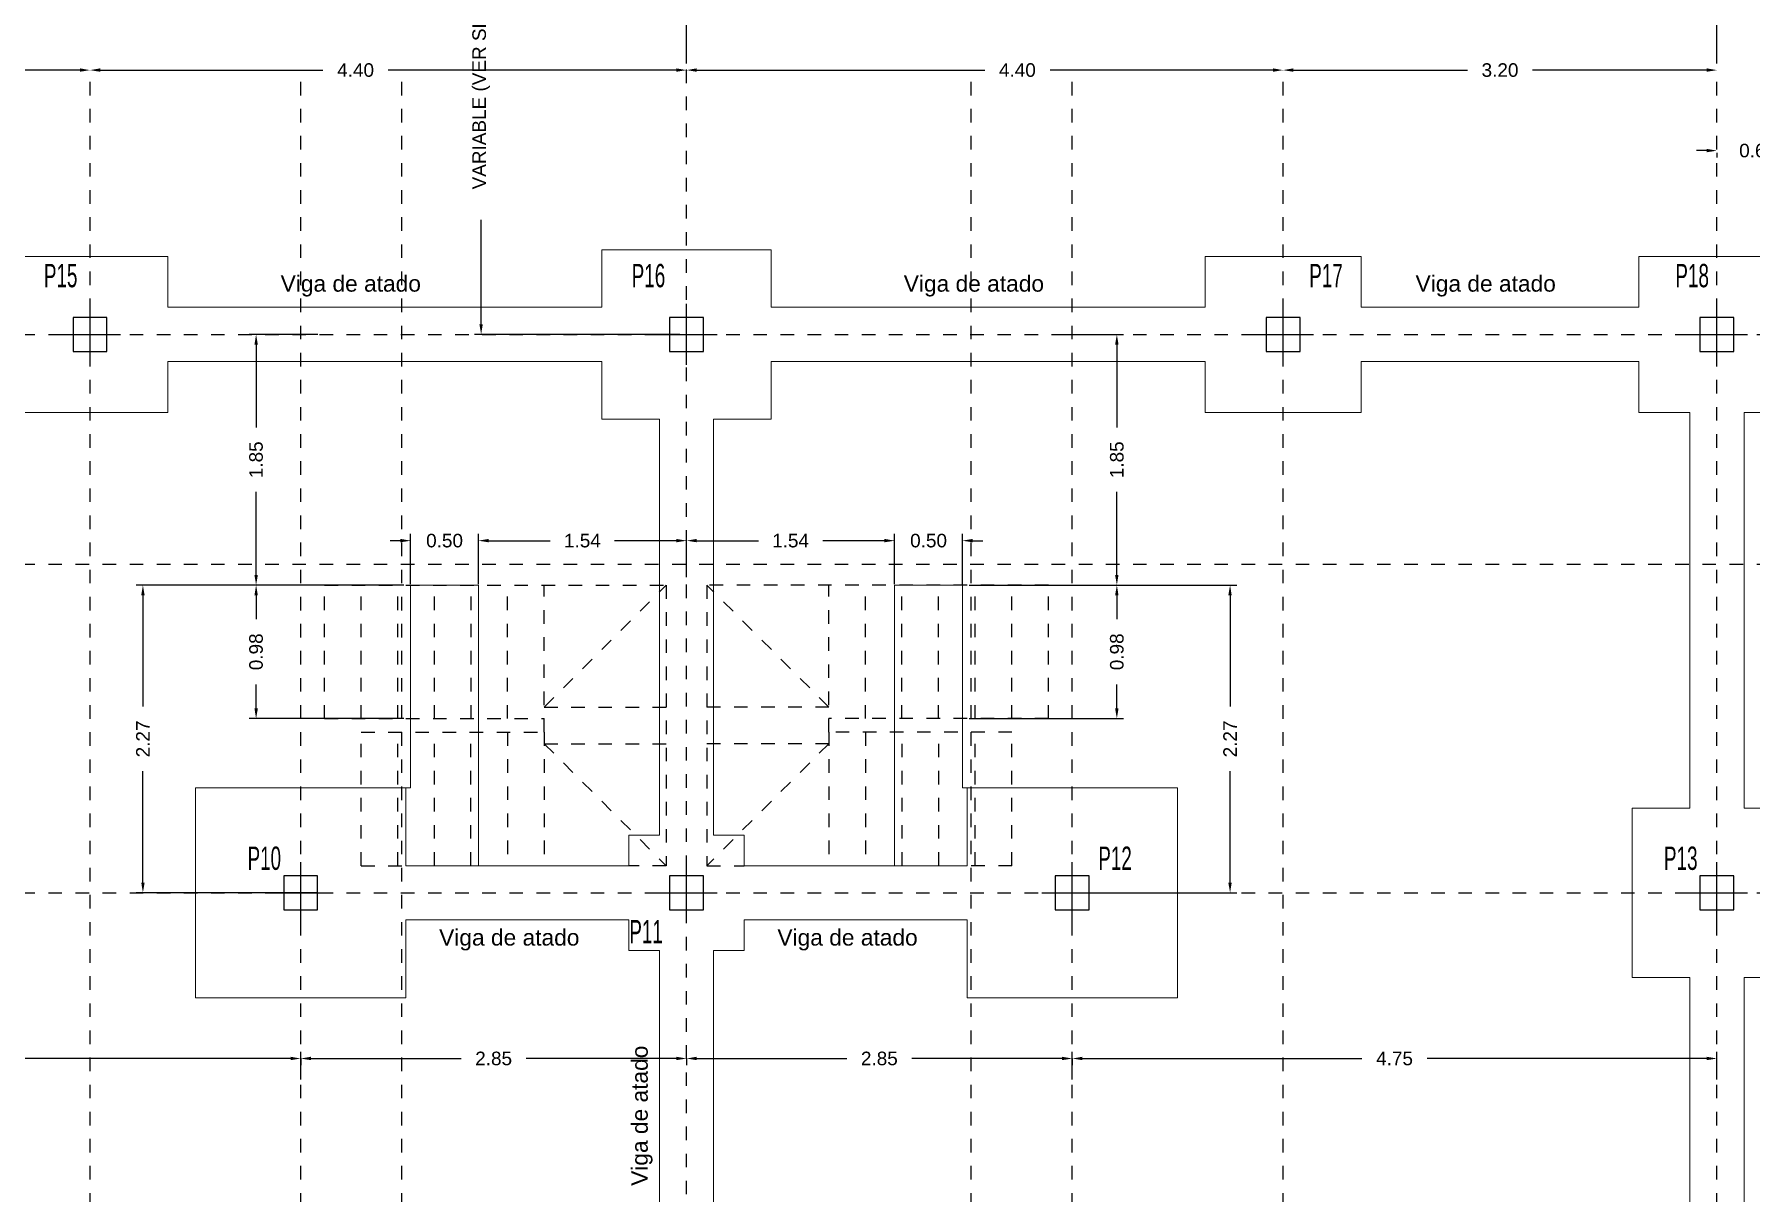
# Model space of a CAD drawing. Extents: x 2455 to 9764, y -806 to 181.
# Drawn here: x 4685.69 to 4698.34, y -401.25 to -392.7 of the extents above; entities that cross this region are included whole.
import ezdxf
from ezdxf.enums import TextEntityAlignment as Align

# ---------------------------------------------------------------- set-up
doc = ezdxf.new("R2010")
doc.units = 0
doc.header["$LTSCALE"] = 0.2
doc.header["$MEASUREMENT"] = 0
for name, pattern in [('CONTINUA', [0]), ('RAYITAS', [0.375, 0.25, -0.125]), ('TRAZO_Y_PUNTO', [1, 0.5, -0.25, 0, -0.25])]:
    doc.linetypes.add(name, pattern=pattern)
for name, color, linetype in [('01_borde', 4, 'CONTINUOUS'), ('01_cotas', 4, 'CONTINUOUS'), ('02_ejes', 38, 'RAYITAS'), ('PILAR_EJES', 1, 'CONTINUOUS'), ('PILAR_HORMIGON', 2, 'CONTINUOUS')]:
    doc.layers.add(name, color=color, linetype=linetype)
for name, color, linetype, lineweight in [('INGIN SANEAMIENTO TEXTO ENTERRADO', 255, 'CONTINUOUS', 0), ('VIG_CARAS', 5, 'CONTINUOUS', 9), ('ZAP_CONTORNO', 6, 'CONTINUOUS', 9)]:
    doc.layers.add(name, color=color, linetype=linetype, lineweight=lineweight)
doc.styles.add('Estilo1', font='swissel.ttf')
doc.styles.add('NIEVES2', font='sanss___.ttf')
doc.styles.add('ROMANS', font='romans')
doc.dimstyles.new('DECIMAL-50', dxfattribs={"dimtxt": 0.08, "dimasz": 0.15, "dimexe": 0.05, "dimexo": 0.05, "dimgap": 0.09, "dimtad": 0, "dimzin": 0, "dimdsep": 46, "dimtxsty": 'ROMANS', "dimblk": 'DOTSMALL', "dimcen": 0.09, "dimclrt": 7, "dimadec": 0, "dimazin": 0, "dimtfac": 1.38, "dimtix": 1, "dimtofl": 0, "dimtmove": 2, "dimatfit": 3, "dimldrblk": 'OBLIQUE', "dimfxl": 1, "dimtolj": 1, "dimtzin": 0, "dimarcsym": 0})

# ---------------------------------------------------------------- blocks, each defined once
blk = doc.blocks.new('Ejes del pilar')
at = {"layer": 'PILAR_EJES'}
for p, q in [((0, -0.5), (0, 0.5)), ((-0.5, 0), (0.5, 0))]:
    blk.add_line(p, q, dxfattribs=at)
blk = doc.blocks.new('*D462')
at = {"layer": '01_cotas', "color": 0, "linetype": 'CONTINUA', "lineweight": -2, "transparency": 16777216}
for p, q in [((4690.446, -389.069), (4688.931, -389.069)), ((4690.446, -394.919), (4688.931, -394.919))]:
    blk.add_line(p, q, dxfattribs=at)
at = {"layer": '01_cotas', "color": 0, "lineweight": -2, "transparency": 16777216}
for p, q in [((4688.981, -389.144), (4688.981, -389.915)), ((4688.981, -394.844), (4688.981, -394.073))]:
    blk.add_line(p, q, dxfattribs=at)
at = {"layer": '01_cotas', "color": 0, "transparency": 16777216}
for points in [[(4688.968, -389.144), (4688.993, -389.144), (4688.981, -389.069)], [(4688.968, -394.844), (4688.993, -394.844), (4688.981, -394.919)]]:
    blk.add_solid(points, dxfattribs=at)
at = {"layer": '01_cotas', "color": 7, "transparency": 16777216, "insert": (4688.981, -391.994), "char_height": 0.1, "attachment_point": 5, "rotation": 90, "style": 'Estilo1'}
blk.add_mtext('\\A1;VARIABLE (VER SECCIONES COTAS DE ESTRUCTURA)', dxfattribs=at)
blk = doc.blocks.new('*D463')
at = {"layer": '01_cotas', "color": 0, "lineweight": -2, "transparency": 16777216}
for p, q in [((4682.971, -392.969), (4684.256, -392.969)), ((4686.021, -392.969), (4684.736, -392.969))]:
    blk.add_line(p, q, dxfattribs=at)
at = {"layer": '01_cotas', "color": 0, "transparency": 16777216}
for points in [[(4682.971, -392.956), (4682.971, -392.981), (4682.896, -392.969)], [(4686.021, -392.956), (4686.021, -392.981), (4686.096, -392.969)]]:
    blk.add_solid(points, dxfattribs=at)
at = {"layer": '01_cotas', "color": 7, "transparency": 16777216, "insert": (4684.496, -392.969), "char_height": 0.1, "attachment_point": 5, "style": 'Estilo1'}
blk.add_mtext('\\A1;3.20', dxfattribs=at)
blk = doc.blocks.new('*D464')
at = {"layer": '01_cotas', "color": 0, "lineweight": -2, "transparency": 16777216}
for p, q in [((4686.171, -392.969), (4687.814, -392.969)), ((4690.421, -392.969), (4688.296, -392.969))]:
    blk.add_line(p, q, dxfattribs=at)
at = {"layer": '01_cotas', "color": 0, "transparency": 16777216}
for points in [[(4686.171, -392.956), (4686.171, -392.981), (4686.096, -392.969)], [(4690.421, -392.956), (4690.421, -392.981), (4690.496, -392.969)]]:
    blk.add_solid(points, dxfattribs=at)
at = {"layer": '01_cotas', "color": 7, "transparency": 16777216, "insert": (4688.055, -392.969), "char_height": 0.1, "attachment_point": 5, "style": 'Estilo1'}
blk.add_mtext('\\A1;4.40', dxfattribs=at)
blk = doc.blocks.new('*D465')
at = {"layer": '01_cotas', "color": 0, "lineweight": -2, "transparency": 16777216}
for p, q in [((4694.971, -392.969), (4696.256, -392.969)), ((4698.021, -392.969), (4696.736, -392.969))]:
    blk.add_line(p, q, dxfattribs=at)
at = {"layer": '01_cotas', "color": 0, "transparency": 16777216}
for points in [[(4694.971, -392.956), (4694.971, -392.981), (4694.896, -392.969)], [(4698.021, -392.956), (4698.021, -392.981), (4698.096, -392.969)]]:
    blk.add_solid(points, dxfattribs=at)
at = {"layer": '01_cotas', "color": 7, "transparency": 16777216, "insert": (4696.496, -392.969), "char_height": 0.1, "attachment_point": 5, "style": 'Estilo1'}
blk.add_mtext('\\A1;3.20', dxfattribs=at)
blk = doc.blocks.new('*D466')
at = {"layer": '01_cotas', "color": 0, "lineweight": -2, "transparency": 16777216}
for p, q in [((4690.571, -392.969), (4692.696, -392.969)), ((4694.821, -392.969), (4693.177, -392.969))]:
    blk.add_line(p, q, dxfattribs=at)
at = {"layer": '01_cotas', "color": 0, "transparency": 16777216}
for points in [[(4690.571, -392.956), (4690.571, -392.981), (4690.496, -392.969)], [(4694.821, -392.956), (4694.821, -392.981), (4694.896, -392.969)]]:
    blk.add_solid(points, dxfattribs=at)
at = {"layer": '01_cotas', "color": 7, "transparency": 16777216, "insert": (4692.936, -392.969), "char_height": 0.1, "attachment_point": 5, "style": 'Estilo1'}
blk.add_mtext('\\A1;4.40', dxfattribs=at)
blk = doc.blocks.new('*D467')
at = {"layer": '01_cotas', "color": 0, "linetype": 'CONTINUA', "lineweight": -2, "transparency": 16777216}
for p, q in [((4682.896, -400.416), (4682.896, -400.212)), ((4687.65, -400.416), (4687.65, -400.212))]:
    blk.add_line(p, q, dxfattribs=at)
at = {"layer": '01_cotas', "color": 0, "lineweight": -2, "transparency": 16777216}
for p, q in [((4682.971, -400.262), (4685.032, -400.262)), ((4687.575, -400.262), (4685.514, -400.262))]:
    blk.add_line(p, q, dxfattribs=at)
at = {"layer": '01_cotas', "color": 0, "transparency": 16777216}
for points in [[(4682.971, -400.249), (4682.971, -400.274), (4682.896, -400.262)], [(4687.575, -400.249), (4687.575, -400.274), (4687.65, -400.262)]]:
    blk.add_solid(points, dxfattribs=at)
at = {"layer": '01_cotas', "color": 7, "transparency": 16777216, "insert": (4685.273, -400.262), "char_height": 0.1, "attachment_point": 5, "style": 'Estilo1'}
blk.add_mtext('\\A1;4.75', dxfattribs=at)
blk = doc.blocks.new('*D468')
at = {"layer": '01_cotas', "color": 0, "linetype": 'CONTINUA', "lineweight": -2, "transparency": 16777216}
for p, q in [((4687.65, -400.262), (4687.65, -400.312)), ((4690.496, -400.262), (4690.496, -400.312))]:
    blk.add_line(p, q, dxfattribs=at)
at = {"layer": '01_cotas', "color": 0, "lineweight": -2, "transparency": 16777216}
for p, q in [((4687.725, -400.262), (4688.833, -400.262)), ((4690.421, -400.262), (4689.313, -400.262))]:
    blk.add_line(p, q, dxfattribs=at)
at = {"layer": '01_cotas', "color": 0, "transparency": 16777216}
for points in [[(4687.725, -400.249), (4687.725, -400.274), (4687.65, -400.262)], [(4690.421, -400.249), (4690.421, -400.274), (4690.496, -400.262)]]:
    blk.add_solid(points, dxfattribs=at)
at = {"layer": '01_cotas', "color": 7, "transparency": 16777216, "insert": (4689.073, -400.262), "char_height": 0.1, "attachment_point": 5, "style": 'Estilo1'}
blk.add_mtext('\\A1;2.85', dxfattribs=at)
blk = doc.blocks.new('*D469')
at = {"layer": '01_cotas', "color": 0, "linetype": 'CONTINUA', "lineweight": -2, "transparency": 16777216}
for p, q in [((4693.341, -400.416), (4693.341, -400.212)), ((4698.096, -400.416), (4698.096, -400.212))]:
    blk.add_line(p, q, dxfattribs=at)
at = {"layer": '01_cotas', "color": 0, "lineweight": -2, "transparency": 16777216}
for p, q in [((4693.416, -400.262), (4695.477, -400.262)), ((4698.021, -400.262), (4695.959, -400.262))]:
    blk.add_line(p, q, dxfattribs=at)
at = {"layer": '01_cotas', "color": 0, "transparency": 16777216}
for points in [[(4693.416, -400.249), (4693.416, -400.274), (4693.341, -400.262)], [(4698.021, -400.249), (4698.021, -400.274), (4698.096, -400.262)]]:
    blk.add_solid(points, dxfattribs=at)
at = {"layer": '01_cotas', "color": 7, "transparency": 16777216, "insert": (4695.718, -400.262), "char_height": 0.1, "attachment_point": 5, "style": 'Estilo1'}
blk.add_mtext('\\A1;4.75', dxfattribs=at)
blk = doc.blocks.new('*D470')
at = {"layer": '01_cotas', "color": 0, "linetype": 'CONTINUA', "lineweight": -2, "transparency": 16777216}
for p, q in [((4690.496, -400.262), (4690.496, -400.312)), ((4693.341, -400.262), (4693.341, -400.312))]:
    blk.add_line(p, q, dxfattribs=at)
at = {"layer": '01_cotas', "color": 0, "lineweight": -2, "transparency": 16777216}
for p, q in [((4690.571, -400.262), (4691.678, -400.262)), ((4693.266, -400.262), (4692.158, -400.262))]:
    blk.add_line(p, q, dxfattribs=at)
at = {"layer": '01_cotas', "color": 0, "transparency": 16777216}
for points in [[(4690.571, -400.249), (4690.571, -400.274), (4690.496, -400.262)], [(4693.266, -400.249), (4693.266, -400.274), (4693.341, -400.262)]]:
    blk.add_solid(points, dxfattribs=at)
at = {"layer": '01_cotas', "color": 7, "transparency": 16777216, "insert": (4691.918, -400.262), "char_height": 0.1, "attachment_point": 5, "style": 'Estilo1'}
blk.add_mtext('\\A1;2.85', dxfattribs=at)
blk = doc.blocks.new('*D472')
at = {"layer": '01_cotas', "color": 0, "linetype": 'CONTINUA', "lineweight": -2, "transparency": 16777216}
for p, q in [((4682.896, -392.919), (4682.896, -392.469)), ((4690.496, -392.919), (4690.496, -392.469))]:
    blk.add_line(p, q, dxfattribs=at)
at = {"layer": '01_cotas', "color": 0, "lineweight": -2, "transparency": 16777216}
for p, q in [((4682.971, -392.519), (4686.456, -392.519)), ((4690.421, -392.519), (4686.935, -392.519))]:
    blk.add_line(p, q, dxfattribs=at)
at = {"layer": '01_cotas', "color": 0, "transparency": 16777216}
for points in [[(4682.971, -392.506), (4682.971, -392.531), (4682.896, -392.519)], [(4690.421, -392.506), (4690.421, -392.531), (4690.496, -392.519)]]:
    blk.add_solid(points, dxfattribs=at)
at = {"layer": '01_cotas', "color": 7, "transparency": 16777216, "insert": (4686.696, -392.519), "char_height": 0.1, "attachment_point": 5, "style": 'Estilo1'}
blk.add_mtext('\\A1;7.60', dxfattribs=at)
blk = doc.blocks.new('*D473')
at = {"layer": '01_cotas', "color": 0, "linetype": 'CONTINUA', "lineweight": -2, "transparency": 16777216}
for p, q in [((4690.496, -392.919), (4690.496, -392.469)), ((4698.096, -392.919), (4698.096, -392.469))]:
    blk.add_line(p, q, dxfattribs=at)
at = {"layer": '01_cotas', "color": 0, "lineweight": -2, "transparency": 16777216}
for p, q in [((4690.571, -392.519), (4694.056, -392.519)), ((4698.021, -392.519), (4694.535, -392.519))]:
    blk.add_line(p, q, dxfattribs=at)
at = {"layer": '01_cotas', "color": 0, "transparency": 16777216}
for points in [[(4690.571, -392.506), (4690.571, -392.531), (4690.496, -392.519)], [(4698.021, -392.506), (4698.021, -392.531), (4698.096, -392.519)]]:
    blk.add_solid(points, dxfattribs=at)
at = {"layer": '01_cotas', "color": 7, "transparency": 16777216, "insert": (4694.296, -392.519), "char_height": 0.1, "attachment_point": 5, "style": 'Estilo1'}
blk.add_mtext('\\A1;7.60', dxfattribs=at)
blk = doc.blocks.new('*D474')
at = {"layer": '01_cotas', "color": 0, "lineweight": -2, "transparency": 16777216}
for p, q in [((4698.021, -393.563), (4697.946, -393.563)), ((4698.771, -393.563), (4698.846, -393.563))]:
    blk.add_line(p, q, dxfattribs=at)
at = {"layer": '01_cotas', "color": 0, "linetype": 'CONTINUA', "lineweight": -2, "transparency": 16777216}
for p, q in [((4698.096, -393.578), (4698.096, -393.613)), ((4698.696, -393.578), (4698.696, -393.613))]:
    blk.add_line(p, q, dxfattribs=at)
at = {"layer": '01_cotas', "color": 0, "transparency": 16777216}
for points in [[(4698.021, -393.55), (4698.021, -393.575), (4698.096, -393.563)], [(4698.771, -393.55), (4698.771, -393.575), (4698.696, -393.563)]]:
    blk.add_solid(points, dxfattribs=at)
at = {"layer": '01_cotas', "color": 7, "transparency": 16777216, "insert": (4698.396, -393.563), "char_height": 0.1, "attachment_point": 5, "style": 'Estilo1'}
blk.add_mtext('\\A1;0.60', dxfattribs=at)
blk = doc.blocks.new('*D490')
at = {"layer": '01_cotas', "color": 0, "lineweight": -2, "transparency": 16777216}
for p, q in [((4688.386, -396.441), (4688.311, -396.441)), ((4689.036, -396.441), (4689.111, -396.441))]:
    blk.add_line(p, q, dxfattribs=at)
at = {"layer": '01_cotas', "color": 0, "linetype": 'CONTINUA', "lineweight": -2, "transparency": 16777216}
for p, q in [((4688.461, -396.761), (4688.461, -396.391)), ((4688.961, -396.761), (4688.961, -396.391))]:
    blk.add_line(p, q, dxfattribs=at)
at = {"layer": '01_cotas', "color": 0, "transparency": 16777216}
for points in [[(4688.386, -396.428), (4688.386, -396.453), (4688.461, -396.441)], [(4689.036, -396.428), (4689.036, -396.453), (4688.961, -396.441)]]:
    blk.add_solid(points, dxfattribs=at)
at = {"layer": '01_cotas', "color": 7, "transparency": 16777216, "insert": (4688.711, -396.441), "char_height": 0.1, "attachment_point": 5, "style": 'Estilo1'}
blk.add_mtext('\\A1;0.50', dxfattribs=at)
blk = doc.blocks.new('*D491')
at = {"layer": '01_cotas', "color": 0, "linetype": 'CONTINUA', "lineweight": -2, "transparency": 16777216}
for p, q in [((4688.411, -396.769), (4687.271, -396.769)), ((4688.411, -397.754), (4687.271, -397.754))]:
    blk.add_line(p, q, dxfattribs=at)
at = {"layer": '01_cotas', "color": 0, "lineweight": -2, "transparency": 16777216}
for p, q in [((4687.321, -396.844), (4687.321, -397.021)), ((4687.321, -397.679), (4687.321, -397.501))]:
    blk.add_line(p, q, dxfattribs=at)
at = {"layer": '01_cotas', "color": 0, "transparency": 16777216}
for points in [[(4687.309, -396.844), (4687.334, -396.844), (4687.321, -396.769)], [(4687.309, -397.679), (4687.334, -397.679), (4687.321, -397.754)]]:
    blk.add_solid(points, dxfattribs=at)
at = {"layer": '01_cotas', "color": 7, "transparency": 16777216, "insert": (4687.321, -397.261), "char_height": 0.1, "attachment_point": 5, "rotation": 90, "style": 'Estilo1'}
blk.add_mtext('\\A1;0.98', dxfattribs=at)
blk = doc.blocks.new('*D492')
at = {"layer": '01_cotas', "color": 0, "linetype": 'CONTINUA', "lineweight": -2, "transparency": 16777216}
for p, q in [((4688.961, -396.711), (4688.961, -396.391)), ((4690.496, -396.711), (4690.496, -396.391))]:
    blk.add_line(p, q, dxfattribs=at)
at = {"layer": '01_cotas', "color": 0, "lineweight": -2, "transparency": 16777216}
for p, q in [((4689.036, -396.441), (4689.491, -396.441)), ((4690.421, -396.441), (4689.965, -396.441))]:
    blk.add_line(p, q, dxfattribs=at)
at = {"layer": '01_cotas', "color": 0, "transparency": 16777216}
for points in [[(4689.036, -396.428), (4689.036, -396.453), (4688.961, -396.441)], [(4690.421, -396.428), (4690.421, -396.453), (4690.496, -396.441)]]:
    blk.add_solid(points, dxfattribs=at)
at = {"layer": '01_cotas', "color": 7, "transparency": 16777216, "insert": (4689.728, -396.441), "char_height": 0.1, "attachment_point": 5, "style": 'Estilo1'}
blk.add_mtext('\\A1;1.54', dxfattribs=at)
blk = doc.blocks.new('*D493')
at = {"layer": '01_cotas', "color": 0, "linetype": 'CONTINUA', "lineweight": -2, "transparency": 16777216}
for p, q in [((4687.776, -394.919), (4687.271, -394.919)), ((4687.776, -396.769), (4687.271, -396.769))]:
    blk.add_line(p, q, dxfattribs=at)
at = {"layer": '01_cotas', "color": 0, "lineweight": -2, "transparency": 16777216}
for p, q in [((4687.321, -394.994), (4687.321, -395.607)), ((4687.321, -396.694), (4687.321, -396.08))]:
    blk.add_line(p, q, dxfattribs=at)
at = {"layer": '01_cotas', "color": 0, "transparency": 16777216}
for points in [[(4687.309, -394.994), (4687.334, -394.994), (4687.321, -394.919)], [(4687.309, -396.694), (4687.334, -396.694), (4687.321, -396.769)]]:
    blk.add_solid(points, dxfattribs=at)
at = {"layer": '01_cotas', "color": 7, "transparency": 16777216, "insert": (4687.321, -395.844), "char_height": 0.1, "attachment_point": 5, "rotation": 90, "style": 'Estilo1'}
blk.add_mtext('\\A1;1.85', dxfattribs=at)
blk = doc.blocks.new('*D496')
at = {"layer": '01_cotas', "color": 0, "lineweight": -2, "transparency": 16777216}
for p, q in [((4691.956, -396.441), (4691.881, -396.441)), ((4692.606, -396.441), (4692.681, -396.441))]:
    blk.add_line(p, q, dxfattribs=at)
at = {"layer": '01_cotas', "color": 0, "linetype": 'CONTINUA', "lineweight": -2, "transparency": 16777216}
for p, q in [((4692.031, -396.761), (4692.031, -396.391)), ((4692.531, -396.761), (4692.531, -396.391))]:
    blk.add_line(p, q, dxfattribs=at)
at = {"layer": '01_cotas', "color": 0, "transparency": 16777216}
for points in [[(4691.956, -396.428), (4691.956, -396.453), (4692.031, -396.441)], [(4692.606, -396.428), (4692.606, -396.453), (4692.531, -396.441)]]:
    blk.add_solid(points, dxfattribs=at)
at = {"layer": '01_cotas', "color": 7, "transparency": 16777216, "insert": (4692.281, -396.441), "char_height": 0.1, "attachment_point": 5, "style": 'Estilo1'}
blk.add_mtext('\\A1;0.50', dxfattribs=at)
blk = doc.blocks.new('*D497')
at = {"layer": '01_cotas', "color": 0, "linetype": 'CONTINUA', "lineweight": -2, "transparency": 16777216}
for p, q in [((4692.581, -396.769), (4693.72, -396.769)), ((4692.581, -397.754), (4693.72, -397.754))]:
    blk.add_line(p, q, dxfattribs=at)
at = {"layer": '01_cotas', "color": 0, "lineweight": -2, "transparency": 16777216}
for p, q in [((4693.67, -396.844), (4693.67, -397.021)), ((4693.67, -397.679), (4693.67, -397.501))]:
    blk.add_line(p, q, dxfattribs=at)
at = {"layer": '01_cotas', "color": 0, "transparency": 16777216}
for points in [[(4693.657, -396.844), (4693.682, -396.844), (4693.67, -396.769)], [(4693.657, -397.679), (4693.682, -397.679), (4693.67, -397.754)]]:
    blk.add_solid(points, dxfattribs=at)
at = {"layer": '01_cotas', "color": 7, "transparency": 16777216, "insert": (4693.67, -397.261), "char_height": 0.1, "attachment_point": 5, "rotation": 90, "style": 'Estilo1'}
blk.add_mtext('\\A1;0.98', dxfattribs=at)
blk = doc.blocks.new('*D494')
at = {"layer": '01_cotas', "color": 0, "linetype": 'CONTINUA', "lineweight": -2, "transparency": 16777216}
for p, q in [((4690.496, -396.711), (4690.496, -396.391)), ((4692.031, -396.711), (4692.031, -396.391))]:
    blk.add_line(p, q, dxfattribs=at)
at = {"layer": '01_cotas', "color": 0, "lineweight": -2, "transparency": 16777216}
for p, q in [((4690.571, -396.441), (4691.026, -396.441)), ((4691.956, -396.441), (4691.5, -396.441))]:
    blk.add_line(p, q, dxfattribs=at)
at = {"layer": '01_cotas', "color": 0, "transparency": 16777216}
for points in [[(4690.571, -396.428), (4690.571, -396.453), (4690.496, -396.441)], [(4691.956, -396.428), (4691.956, -396.453), (4692.031, -396.441)]]:
    blk.add_solid(points, dxfattribs=at)
at = {"layer": '01_cotas', "color": 7, "transparency": 16777216, "insert": (4691.263, -396.441), "char_height": 0.1, "attachment_point": 5, "style": 'Estilo1'}
blk.add_mtext('\\A1;1.54', dxfattribs=at)
blk = doc.blocks.new('*D495')
at = {"layer": '01_cotas', "color": 0, "linetype": 'CONTINUA', "lineweight": -2, "transparency": 16777216}
for p, q in [((4693.216, -394.919), (4693.72, -394.919)), ((4693.216, -396.769), (4693.72, -396.769))]:
    blk.add_line(p, q, dxfattribs=at)
at = {"layer": '01_cotas', "color": 0, "lineweight": -2, "transparency": 16777216}
for p, q in [((4693.67, -394.994), (4693.67, -395.607)), ((4693.67, -396.694), (4693.67, -396.08))]:
    blk.add_line(p, q, dxfattribs=at)
at = {"layer": '01_cotas', "color": 0, "transparency": 16777216}
for points in [[(4693.657, -394.994), (4693.682, -394.994), (4693.67, -394.919)], [(4693.657, -396.694), (4693.682, -396.694), (4693.67, -396.769)]]:
    blk.add_solid(points, dxfattribs=at)
at = {"layer": '01_cotas', "color": 7, "transparency": 16777216, "insert": (4693.67, -395.844), "char_height": 0.1, "attachment_point": 5, "rotation": 90, "style": 'Estilo1'}
blk.add_mtext('\\A1;1.85', dxfattribs=at)
blk = doc.blocks.new('*D871')
at = {"layer": '01_cotas', "color": 0, "linetype": 'CONTINUA', "lineweight": -2, "transparency": 16777216}
for p, q in [((4687.776, -396.769), (4686.436, -396.769)), ((4687.776, -399.039), (4686.436, -399.039))]:
    blk.add_line(p, q, dxfattribs=at)
at = {"layer": '01_cotas', "color": 0, "lineweight": -2, "transparency": 16777216}
for p, q in [((4686.486, -396.844), (4686.486, -397.665)), ((4686.486, -398.964), (4686.486, -398.142))]:
    blk.add_line(p, q, dxfattribs=at)
at = {"layer": '01_cotas', "color": 0, "transparency": 16777216}
for points in [[(4686.474, -396.844), (4686.499, -396.844), (4686.486, -396.769)], [(4686.474, -398.964), (4686.499, -398.964), (4686.486, -399.039)]]:
    blk.add_solid(points, dxfattribs=at)
at = {"layer": '01_cotas', "color": 7, "transparency": 16777216, "insert": (4686.486, -397.904), "char_height": 0.1, "attachment_point": 5, "rotation": 90, "style": 'Estilo1'}
blk.add_mtext('\\A1;2.27', dxfattribs=at)
blk = doc.blocks.new('*D872')
at = {"layer": '01_cotas', "color": 0, "linetype": 'CONTINUA', "lineweight": -2, "transparency": 16777216}
for p, q in [((4693.216, -396.769), (4694.555, -396.769)), ((4693.216, -399.039), (4694.555, -399.039))]:
    blk.add_line(p, q, dxfattribs=at)
at = {"layer": '01_cotas', "color": 0, "lineweight": -2, "transparency": 16777216}
for p, q in [((4694.505, -396.844), (4694.505, -397.665)), ((4694.505, -398.964), (4694.505, -398.142))]:
    blk.add_line(p, q, dxfattribs=at)
at = {"layer": '01_cotas', "color": 0, "transparency": 16777216}
for points in [[(4694.492, -396.844), (4694.517, -396.844), (4694.505, -396.769)], [(4694.492, -398.964), (4694.517, -398.964), (4694.505, -399.039)]]:
    blk.add_solid(points, dxfattribs=at)
at = {"layer": '01_cotas', "color": 7, "transparency": 16777216, "insert": (4694.505, -397.904), "char_height": 0.1, "attachment_point": 5, "rotation": 90, "style": 'Estilo1'}
blk.add_mtext('\\A1;2.27', dxfattribs=at)

msp = doc.modelspace()

# ---------------------------------------------------------------- linework, layer by layer
at = {"layer": '02_ejes', "color": 10, "linetype": 'TRAZO_Y_PUNTO', "ltscale": 0.5}
msp.add_line((4690.496, -409.264, 0), (4690.496, -389.069, 0), dxfattribs=at)
at = {"layer": '02_ejes', "color": 120, "linetype": 'TRAZO_Y_PUNTO', "ltscale": 0.5}
for p, q in [((4686.096, -406.155, 0), (4686.096, -392.969, 0)), ((4687.65, -406.155, 0), (4687.65, -392.969, 0)), ((4688.396, -406.155, 0), (4688.396, -392.969, 0)), ((4692.596, -406.155, 0), (4692.596, -392.969, 0)), ((4693.341, -406.155, 0), (4693.341, -392.969, 0)), ((4694.896, -406.155, 0), (4694.896, -392.969, 0)), ((4698.096, -406.155, 0), (4698.096, -392.969, 0)), ((4679.789, -394.919, 0), (4700.419, -394.919, 0)), ((4679.789, -396.615, 0), (4700.419, -396.615, 0)), ((4679.789, -399.039, 0), (4700.419, -399.039, 0))]:
    msp.add_line(p, q, dxfattribs=at)
at = {"layer": '02_ejes', "color": 2, "linetype": 'RAYITAS', "ltscale": 0.75}
for p, q in [((4687.826, -396.769), (4690.346, -396.769)), ((4687.826, -397.754), (4687.826, -396.769)), ((4688.096, -397.754), (4688.096, -396.769)), ((4688.367, -397.754), (4688.367, -396.769)), ((4688.637, -397.754), (4688.637, -396.769)), ((4688.907, -397.754), (4688.907, -396.769)), ((4689.176, -397.754), (4689.176, -396.769)), ((4689.446, -397.854), (4689.446, -396.769)), ((4689.446, -397.669), (4690.346, -396.769)), ((4690.346, -396.769), (4690.346, -398.839)), ((4693.166, -396.769), (4690.646, -396.769)), ((4690.646, -396.769), (4690.646, -398.839)), ((4691.546, -397.669), (4690.646, -396.769)), ((4691.546, -397.854), (4691.546, -396.769)), ((4691.816, -397.754), (4691.816, -396.769)), ((4692.085, -397.754), (4692.085, -396.769)), ((4692.355, -397.754), (4692.355, -396.769)), ((4692.625, -397.754), (4692.625, -396.769)), ((4692.896, -397.754), (4692.896, -396.769)), ((4693.166, -397.754), (4693.166, -396.769)), ((4687.826, -397.754), (4689.446, -397.754)), ((4689.446, -397.669), (4690.346, -397.669)), ((4691.546, -397.669), (4690.646, -397.669)), ((4693.166, -397.754), (4691.546, -397.754)), ((4688.096, -398.839), (4688.096, -397.854, 0)), ((4688.096, -397.854, 0), (4689.446, -397.854)), ((4688.366, -398.839), (4688.366, -397.854, 0)), ((4688.636, -398.839), (4688.636, -397.854, 0)), ((4688.906, -398.839), (4688.906, -397.854, 0)), ((4689.176, -397.854), (4689.176, -398.839, 0)), ((4689.446, -397.854), (4689.446, -398.839)), ((4692.896, -397.854, 0), (4691.546, -397.854)), ((4691.546, -397.854), (4691.546, -398.839)), ((4691.816, -397.854), (4691.816, -398.839, 0)), ((4692.086, -398.839), (4692.086, -397.854, 0)), ((4692.356, -398.839), (4692.356, -397.854, 0)), ((4692.626, -398.839), (4692.626, -397.854, 0)), ((4692.896, -398.839), (4692.896, -397.854, 0)), ((4689.446, -397.939), (4690.346, -397.939)), ((4689.446, -397.939), (4690.346, -398.839)), ((4691.546, -397.939), (4690.646, -397.939)), ((4691.546, -397.939), (4690.646, -398.839)), ((4688.096, -398.839), (4688.425, -398.839, 0)), ((4690.346, -398.839), (4690.071, -398.839, 0)), ((4690.646, -398.839), (4690.921, -398.839, 0)), ((4692.896, -398.839), (4692.566, -398.839, 0))]:
    msp.add_line(p, q, dxfattribs=at)
at = {"layer": 'PILAR_HORMIGON'}
for points in [[(4685.971, -395.044), (4686.221, -395.044), (4686.221, -394.794), (4685.971, -394.794), (4685.971, -395.044)], [(4690.371, -395.044), (4690.621, -395.044), (4690.621, -394.794), (4690.371, -394.794), (4690.371, -395.044)], [(4694.771, -395.044), (4695.021, -395.044), (4695.021, -394.794), (4694.771, -394.794), (4694.771, -395.044)], [(4697.971, -395.044), (4698.221, -395.044), (4698.221, -394.794), (4697.971, -394.794), (4697.971, -395.044)], [(4687.525, -399.164), (4687.775, -399.164), (4687.775, -398.914), (4687.525, -398.914), (4687.525, -399.164)], [(4690.371, -399.164), (4690.621, -399.164), (4690.621, -398.914), (4690.371, -398.914), (4690.371, -399.164)], [(4693.216, -399.164), (4693.466, -399.164), (4693.466, -398.914), (4693.216, -398.914), (4693.216, -399.164)], [(4697.971, -399.164), (4698.221, -399.164), (4698.221, -398.914), (4697.971, -398.914), (4697.971, -399.164)]]:
    msp.add_lwpolyline(points, close=True, dxfattribs=at)
at = {"layer": 'VIG_CARAS'}
for p, q in [((4686.671, -394.719, 0), (4689.871, -394.719, 0)), ((4691.121, -394.719, 0), (4694.321, -394.719, 0)), ((4695.471, -394.719, 0), (4697.521, -394.719, 0)), ((4686.671, -395.119, 0), (4689.871, -395.119, 0)), ((4691.121, -395.119, 0), (4694.321, -395.119, 0)), ((4695.471, -395.119, 0), (4697.521, -395.119, 0)), ((4690.296, -398.614, 0), (4690.296, -395.544, 0)), ((4690.696, -398.614, 0), (4690.696, -395.544, 0)), ((4697.896, -398.414, 0), (4697.896, -395.494, 0)), ((4698.296, -398.414, 0), (4698.296, -395.494, 0)), ((4688.425, -398.264, 0), (4688.461, -398.264, 0)), ((4692.566, -398.264, 0), (4692.531, -398.264, 0)), ((4690.071, -398.839, 0), (4688.425, -398.839, 0)), ((4690.921, -398.839, 0), (4692.566, -398.839, 0)), ((4688.425, -399.239, 0), (4690.071, -399.239, 0)), ((4690.921, -399.239, 0), (4692.566, -399.239, 0)), ((4690.296, -401.864, 0), (4690.296, -399.464, 0)), ((4690.696, -401.864, 0), (4690.696, -399.464, 0)), ((4697.896, -401.864, 0), (4697.896, -399.664, 0)), ((4698.296, -401.864, 0), (4698.296, -399.664, 0))]:
    msp.add_line(p, q, dxfattribs=at)
for points in [[(4688.461, -398.264), (4688.461, -396.769), (4688.961, -396.769), (4688.961, -398.839), (4688.525, -398.839)], [(4692.531, -398.264), (4692.531, -396.769), (4692.031, -396.769), (4692.031, -398.839), (4692.466, -398.839)]]:
    msp.add_lwpolyline(points, dxfattribs=at)
at = {"layer": 'ZAP_CONTORNO', "color": 7}
for p, q in [((4689.871, -395.119, 0), (4689.871, -395.544, 0)), ((4694.321, -395.119, 0), (4694.321, -395.494, 0)), ((4697.521, -395.119, 0), (4697.521, -395.494, 0)), ((4689.871, -395.544, 0), (4690.296, -395.544, 0)), ((4692.566, -399.239, 0), (4692.566, -399.814, 0)), ((4690.071, -399.464, 0), (4690.296, -399.464, 0)), ((4697.471, -399.664, 0), (4697.896, -399.664, 0))]:
    msp.add_line(p, q, dxfattribs=at)
for points in [[(4691.121, -394.719), (4691.121, -394.294), (4689.871, -394.294), (4689.871, -394.719)], [(4686.671, -394.719), (4686.671, -394.344), (4685.521, -394.344), (4685.521, -394.719)], [(4695.471, -394.719), (4695.471, -394.344), (4694.321, -394.344), (4694.321, -394.719)], [(4698.671, -394.719), (4698.671, -394.344), (4697.521, -394.344), (4697.521, -394.719)], [(4698.296, -395.494), (4698.671, -395.494), (4698.671, -394.719)], [(4685.521, -395.494), (4686.671, -395.494), (4686.671, -395.119)], [(4690.696, -395.544), (4691.121, -395.544), (4691.121, -395.119)], [(4694.321, -395.494), (4695.471, -395.494), (4695.471, -395.119)], [(4697.521, -395.494), (4697.896, -395.494)], [(4688.425, -398.839), (4688.425, -398.264), (4686.875, -398.264), (4686.875, -399.814)], [(4692.566, -399.814), (4694.116, -399.814), (4694.116, -398.264), (4692.566, -398.264), (4692.566, -398.839)], [(4697.896, -398.414), (4697.471, -398.414), (4697.471, -399.664)], [(4698.296, -399.664), (4698.721, -399.664), (4698.721, -398.414), (4698.296, -398.414)], [(4690.296, -398.614), (4690.071, -398.614), (4690.071, -398.839)], [(4690.921, -398.839), (4690.921, -398.614), (4690.696, -398.614)], [(4686.875, -399.814), (4688.425, -399.814), (4688.425, -399.239)], [(4690.071, -399.239), (4690.071, -399.464)], [(4690.696, -399.464), (4690.921, -399.464), (4690.921, -399.239)]]:
    msp.add_lwpolyline(points, dxfattribs=at)

# ---------------------------------------------------------------- block references
at = {"layer": 'PILAR_EJES', "xscale": 0.4500000000000001, "yscale": 0.4500000000000001}
for p in [(4686.096, -394.919, 0), (4690.496, -394.919, 0), (4694.896, -394.919, 0), (4698.096, -394.919, 0), (4687.65, -399.039, 0), (4690.496, -399.039, 0), (4693.341, -399.039, 0), (4698.096, -399.039, 0)]:
    msp.add_blockref('Ejes del pilar', p, dxfattribs=at)

# ---------------------------------------------------------------- texts
at = {"layer": '01_borde', "color": 7, "ltscale": 0.01, "style": 'NIEVES2', "width": 0.588905}
for s, p, p2 in [('P15', (4685.756, -394.571, 0), (4686.003, -394.571, 0)), ('P16', (4690.091, -394.571, 0), (4690.339, -394.571, 0)), ('P17', (4695.089, -394.571, 0), (4695.336, -394.571, 0)), ('P18', (4697.789, -394.571, 0), (4698.037, -394.571, 0)), ('P10', (4687.258, -398.87, 0), (4687.505, -398.87, 0)), ('P12', (4693.533, -398.87, 0), (4693.78, -398.87, 0)), ('P13', (4697.705, -398.87, 0), (4697.953, -398.87, 0)), ('P11', (4690.074, -399.412, 0), (4690.321, -399.412, 0))]:
    msp.add_text(s, height=0.1722, dxfattribs=at).set_placement(p, p2, align=Align.FIT)
at = {"layer": 'INGIN SANEAMIENTO TEXTO ENTERRADO', "char_height": 0.12, "style": 'Estilo1'}
for s, insert, attachment_point, rotation in [('\\pi0.2212;Viga de atado', (4687.281, -394.562, 0), 4, 0.02), ('\\pi0.2212;Viga de atado', (4691.877, -394.562, 0), 4, 0.02), ('\\pi0.2212;Viga de atado', (4695.652, -394.562, 0), 4, 0.02), ('\\pi0.2212;Viga de atado', (4688.45, -399.387, 0), 4, 0.02), ('\\pi0.2212;Viga de atado', (4690.945, -399.387, 0), 4, 0.02), ('Viga de atado', (4690.168, -400.167, 0), 6, 89.98)]:
    msp.add_mtext_dynamic_manual_height_columns(s, width=1.62861, gutter_width=12.5, heights=[0], dxfattribs=dict(at, insert=insert, attachment_point=attachment_point, rotation=rotation))

# ---------------------------------------------------------------- dimensions: what is measured, and where the dimension line sits
at = {"layer": '01_cotas', "color": 10}
dim = msp.add_linear_dim(base=(4688.981, -389.069), p1=(4690.496, -394.919, 0), p2=(4690.496, -389.069), angle=90, text='VARIABLE (VER SECCIONES COTAS DE ESTRUCTURA)', dimstyle='DECIMAL-50', override={"dimtxt": 0.1, "dimasz": 0.075, "dimtxsty": 'Estilo1', "dimsah": 1, "dimfxl": 0.09, "dimarcsym": 2}, dxfattribs=at)
dim.commit()
dim.dimension.update_dxf_attribs({"geometry": '*D462', "text_midpoint": (4688.981, -391.994)})
at = {"layer": '01_cotas'}
for base, p1, p2, picture, middle in [((4690.496, -392.519), (4682.896, -392.969), (4690.496, -392.969), '*D472', (4686.696, -392.519)), ((4686.096, -392.969), (4682.896, -392.969, 0), (4686.096, -392.969, 0), '*D463', (4684.496, -392.969)), ((4688.961, -396.441), (4688.461, -396.811), (4688.961, -396.811), '*D490', (4688.711, -396.441)), ((4690.4956044, -396.4409452), (4688.9606042, -396.7612966), (4690.4956044, -396.7612966, 0.0000005), '*D492', (4689.7281043, -396.4409452)), ((4687.65, -400.262), (4682.896, -400.466, 0), (4687.65, -400.466, 0), '*D467', (4685.273, -400.262)), ((4690.496, -400.262), (4687.65, -400.212), (4690.496, -400.212, 0), '*D468', (4689.073, -400.262))]:
    dim = msp.add_linear_dim(base=base, p1=p1, p2=p2, dimstyle='DECIMAL-50', override={"dimtxt": 0.1, "dimasz": 0.075, "dimtxsty": 'Estilo1', "dimsah": 1, "dimfxl": 0.09, "dimarcsym": 2}, dxfattribs=at)
    dim.commit()
    dim.dimension.update_dxf_attribs({"geometry": picture, "text_midpoint": middle})
for base, p1, p2, angle, picture, middle in [((4690.496, -392.519), (4698.096, -392.969), (4690.496, -392.969), 180, '*D473', (4694.296, -392.519)), ((4694.896, -392.969), (4698.096, -392.969, 0), (4694.896, -392.969, 0), 180, '*D465', (4696.496, -392.969)), ((4698.696, -393.563), (4698.096, -393.528, 0), (4698.696, -393.528, 0), 180, '*D474', (4698.396, -393.563)), ((4687.321, -394.919), (4687.826, -396.769), (4687.826, -394.919, 0), 90, '*D493', (4687.321, -395.844)), ((4693.67, -394.919), (4693.166, -396.769), (4693.166, -394.919, 0), 90, '*D495', (4693.67, -395.844)), ((4690.495604, -396.440945), (4692.030605, -396.761297), (4690.495604, -396.761297, 0.000001), 180, '*D494', (4691.263104, -396.440945)), ((4692.031, -396.441), (4692.531, -396.811), (4692.031, -396.811), 180, '*D496', (4692.281, -396.441)), ((4686.486, -399.039), (4687.826, -396.769), (4687.826, -399.039, 0), 90, '*D871', (4686.486, -397.904)), ((4687.321469028, -397.753796617), (4688.460604192, -396.768796617), (4688.460604192, -397.753796617), 90, '*D491', (4687.321469028, -397.261296617)), ((4693.669739715, -397.753796617), (4692.530604552, -396.768796617), (4692.530604552, -397.753796617), 90, '*D497', (4693.669739715, -397.261296617)), ((4694.505, -399.039), (4693.166, -396.769), (4693.166, -399.039, 0), 90, '*D872', (4694.505, -397.904)), ((4690.4956, -400.2619), (4693.3408, -400.2119), (4690.4956, -400.2119, 0), 180, '*D470', (4691.9182, -400.2619)), ((4693.3408, -400.2619), (4698.0956, -400.4665, 0), (4693.3408, -400.4665, 0), 180, '*D469', (4695.7182, -400.2619))]:
    dim = msp.add_linear_dim(base=base, p1=p1, p2=p2, angle=angle, dimstyle='DECIMAL-50', override={"dimtxt": 0.1, "dimasz": 0.075, "dimtxsty": 'Estilo1', "dimsah": 1, "dimfxl": 0.09, "dimarcsym": 2}, dxfattribs=at)
    dim.commit()
    dim.dimension.update_dxf_attribs({"geometry": picture, "text_midpoint": middle})
dim = msp.add_linear_dim(base=(4690.496, -392.969), p1=(4686.096, -392.969), p2=(4690.496, -392.969, 0), dimstyle='DECIMAL-50', override={"dimtxt": 0.1, "dimasz": 0.075, "dimtxsty": 'Estilo1', "dimsah": 1, "dimfxl": 0.09, "dimarcsym": 2}, dxfattribs=at)
dim.commit()
dim.dimension.update_dxf_attribs({"geometry": '*D464', "text_midpoint": (4688.055, -392.969), "dimtype": 160})
dim = msp.add_linear_dim(base=(4690.496, -392.969), p1=(4694.896, -392.969), p2=(4690.496, -392.969, 0), angle=180, dimstyle='DECIMAL-50', override={"dimtxt": 0.1, "dimasz": 0.075, "dimtxsty": 'Estilo1', "dimsah": 1, "dimfxl": 0.09, "dimarcsym": 2}, dxfattribs=at)
dim.commit()
dim.dimension.update_dxf_attribs({"geometry": '*D466', "text_midpoint": (4692.936, -392.969), "dimtype": 160})

doc.saveas('drawing.dxf')
